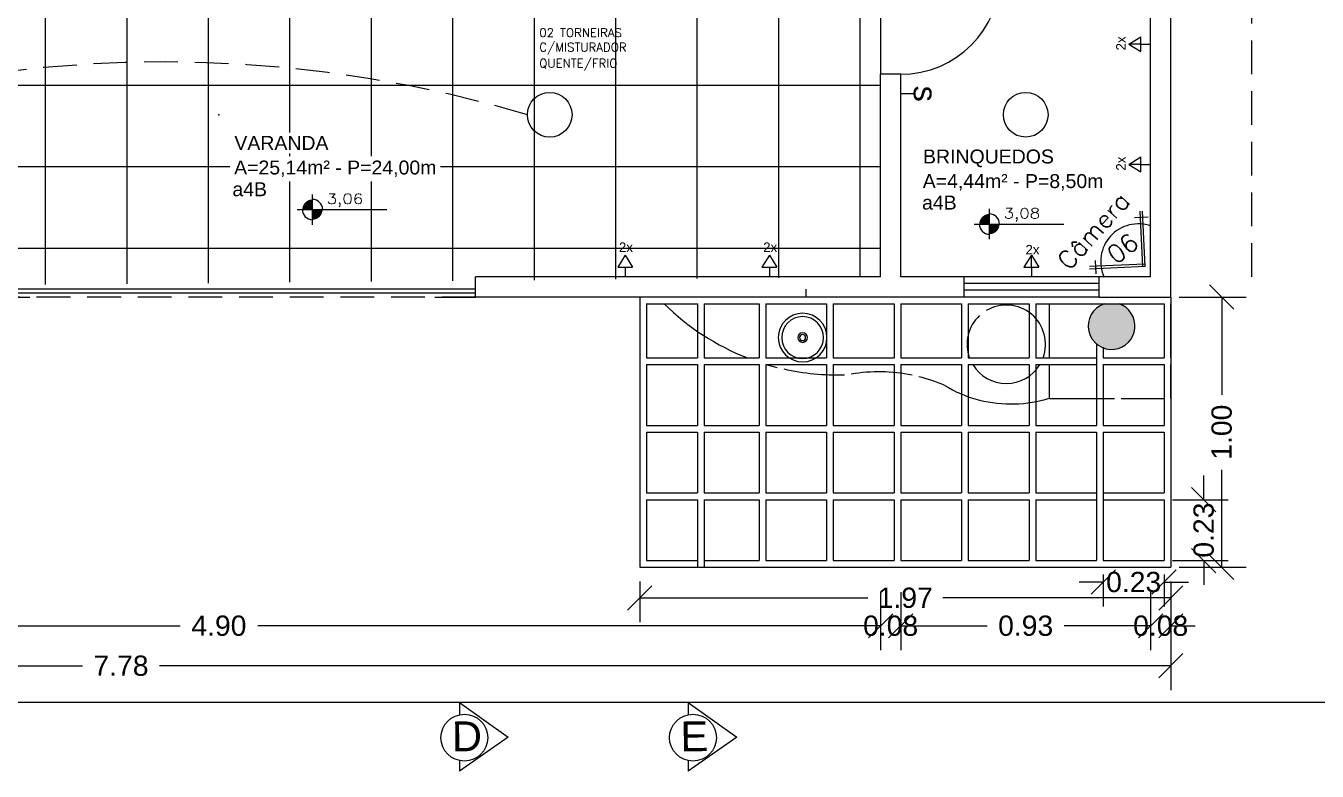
# Model space of a CAD drawing. Header units: millimetres. Extents: x 2182 to 2335, y 1488 to 1614.
# Drawn here: x 2198.5 to 2208.06, y 1504.99 to 1510.51 of the extents above; entities that cross this region are included whole.
import ezdxf

# ---------------------------------------------------------------- set-up
doc = ezdxf.new("R2010")
doc.units = ezdxf.units.MM
for name, pattern in [('DASHED', [0.75, 0.5, -0.25]), ('DOT', [0.25, 0, -0.25]), ('HIDDEN', [0.375, 0.25, -0.125])]:
    doc.linetypes.add(name, pattern=pattern)
for name, color, linetype in [('01 nivel', 33, 'Continuous'), ('contraventamentos', 7, 'Continuous'), ('default', 7, 'Continuous'), ('PAREDE', 7, 'Continuous'), ('TEXTO2', 2, 'Continuous')]:
    doc.layers.add(name, color=color, linetype=linetype)
doc.styles.add('Anotativo', font='arial.ttf')
doc.styles.add('Arial', font='arial.ttf')
doc.styles.add('Arial1', font='arial.ttf')
doc.styles.add('F60_1-50', font='romans.shx', dxfattribs={"width": 1.2, "height": 7.5})
doc.styles.add('ROMANS', font='romans')
doc.dimstyles.new('1.50', dxfattribs={"dimtxt": 0.15, "dimasz": 0.18, "dimexe": 0.18, "dimexo": 0.0625, "dimgap": 0.09, "dimtad": 0, "dimlfac": 0.5, "dimzin": 0, "dimdsep": 46, "dimtxsty": 'Anotativo', "dimblk": 'ARCHTICK', "dimcen": 0.09, "dimclrd": 1, "dimclre": 7, "dimadec": 0, "dimazin": 0, "dimtfac": 1, "dimtix": 1, "dimtofl": 0, "dimtmove": 0, "dimatfit": 3, "dimfxl": 1, "dimtolj": 1, "dimtzin": 0, "dimarcsym": 0})

# ---------------------------------------------------------------- blocks, each defined once
blk = doc.blocks.new('PGIRO80')
at = {"color": 3}
for p, q in [((-0.0371, 0.2855), (-0.0371, 0.3012)), ((-0.036, 0.3025), (-0.0252, 0.3043)), ((-0.0236, 0.2837), (-0.0236, 0.303)), ((-0.0236, 0.2978), (-0.0144, 0.2978)), ((-0.0236, 0.2933), (-0.0144, 0.2933)), ((-0.0236, 0.2888), (-0.0144, 0.2888)), ((-0.0144, 0.3023), (-0.0124, 0.3023)), ((-0.0144, 0.2843), (-0.0144, 0.3023)), ((-0.0124, -0.37), (-0.0124, 0.37)), ((-0.0124, 0.37), (0.0176, 0.37)), ((0.0176, -0.37), (0.0176, 0.37)), ((0.0176, 0.3023), (0.0196, 0.3023)), ((0.0196, 0.2843), (0.0196, 0.3023)), ((0.0196, 0.2978), (0.0289, 0.2978)), ((0.0196, 0.2933), (0.0289, 0.2933)), ((0.0196, 0.2888), (0.0289, 0.2888)), ((0.0289, 0.2837), (0.0289, 0.303)), ((0.0304, 0.3043), (0.0412, 0.3025)), ((0.0424, 0.2855), (0.0424, 0.3012)), ((-0.036, 0.2841), (-0.0252, 0.2823)), ((-0.0144, 0.2843), (-0.0124, 0.2843)), ((0.0176, 0.2843), (0.0196, 0.2843)), ((0.0304, 0.2823), (0.0412, 0.2841)), ((-0.0424, -0.37), (-0.0124, -0.37)), ((-0.0124, -0.37), (0.0176, -0.37))]:
    blk.add_line(p, q, dxfattribs=at)
for centre, start, end in [((-0.0358, 0.3012), 98.1301, 180), ((-0.025, 0.303), 0, 98.1301), ((0.0302, 0.303), 81.8699, 180), ((0.041, 0.3012), 0, 81.8699), ((-0.0358, 0.2855), 180, 261.8699), ((-0.025, 0.2837), 261.8699, 0), ((0.0302, 0.2837), 180, 278.1301), ((0.041, 0.2855), 278.1301, 0)]:
    blk.add_arc(centre, 0.0014, start, end, dxfattribs=at)
blk.add_arc((0.0176, -0.37), 0.74, 0, 90)
blk = doc.blocks.new('_ArchTick')
at = {"layer": 'contraventamentos'}
blk.add_line((-0.5, -0.5), (0.5, 0.5), dxfattribs=at)
blk = doc.blocks.new('*D525')
at = {"color": 7, "linetype": 'Continuous', "lineweight": -2, "transparency": 16777216}
for p, q in [((2204.9783, 1506.3166), (2204.9783, 1505.8882)), ((2206.8283, 1506.3166), (2206.8283, 1505.8882))]:
    blk.add_line(p, q, dxfattribs=at)
at = {"color": 1, "linetype": 'Continuous', "lineweight": -2, "transparency": 16777216}
for p, q in [((2204.9783, 1506.0682), (2205.6185, 1506.0682)), ((2206.8283, 1506.0682), (2206.1881, 1506.0682))]:
    blk.add_line(p, q, dxfattribs=at)
at = {"layer": 'Defpoints', "color": 0, "linetype": 'Continuous', "transparency": 16777216}
for p in [(2204.9783, 1506.3791), (2206.8283, 1506.3791), (2206.8283, 1506.0682)]:
    blk.add_point(p, dxfattribs=at)
at = {"color": 1, "linetype": 'Continuous', "lineweight": -2, "transparency": 16777216, "xscale": 0.18, "yscale": 0.18, "zscale": 0.18, "rotation": 180}
blk.add_blockref('_ArchTick', (2204.9783, 1506.0682), dxfattribs=at)
at = {"color": 1, "linetype": 'Continuous', "lineweight": -2, "transparency": 16777216, "xscale": 0.18, "yscale": 0.18, "zscale": 0.18}
blk.add_blockref('_ArchTick', (2206.8283, 1506.0682), dxfattribs=at)
at = {"color": 0, "linetype": 'Continuous', "transparency": 16777216, "insert": (2205.9033, 1506.0682), "char_height": 0.15, "attachment_point": 5, "style": 'Anotativo'}
blk.add_mtext('\\A1;0.93', dxfattribs=at)
blk = doc.blocks.new('*D529')
at = {"color": 7, "linetype": 'Continuous', "lineweight": -2, "transparency": 16777216}
for p, q in [((2195.0283, 1506.3166), (2195.0283, 1505.8882)), ((2204.8283, 1506.3166), (2204.8283, 1505.8882))]:
    blk.add_line(p, q, dxfattribs=at)
at = {"color": 1, "linetype": 'Continuous', "lineweight": -2, "transparency": 16777216}
for p, q in [((2195.0283, 1506.0682), (2199.6407, 1506.0682)), ((2204.8283, 1506.0682), (2200.2159, 1506.0682))]:
    blk.add_line(p, q, dxfattribs=at)
at = {"layer": 'Defpoints', "color": 0, "linetype": 'Continuous', "transparency": 16777216}
for p in [(2195.0283, 1506.3791), (2204.8283, 1506.3791), (2204.8283, 1506.0682)]:
    blk.add_point(p, dxfattribs=at)
at = {"color": 1, "linetype": 'Continuous', "lineweight": -2, "transparency": 16777216, "xscale": 0.18, "yscale": 0.18, "zscale": 0.18, "rotation": 180}
blk.add_blockref('_ArchTick', (2195.0283, 1506.0682), dxfattribs=at)
at = {"color": 1, "linetype": 'Continuous', "lineweight": -2, "transparency": 16777216, "xscale": 0.18, "yscale": 0.18, "zscale": 0.18}
blk.add_blockref('_ArchTick', (2204.8283, 1506.0682), dxfattribs=at)
at = {"color": 0, "linetype": 'Continuous', "transparency": 16777216, "insert": (2199.9283, 1506.0682), "char_height": 0.15, "attachment_point": 5, "style": 'Anotativo'}
blk.add_mtext('\\A1;4.90', dxfattribs=at)
blk = doc.blocks.new('*D530')
at = {"color": 7, "linetype": 'Continuous', "lineweight": -2, "transparency": 16777216}
for p, q in [((2204.8283, 1506.3166), (2204.8283, 1505.8882)), ((2204.9783, 1506.3166), (2204.9783, 1505.8882))]:
    blk.add_line(p, q, dxfattribs=at)
at = {"color": 1, "linetype": 'Continuous', "lineweight": -2, "transparency": 16777216}
for p, q in [((2204.8283, 1506.0682), (2204.6483, 1506.0682)), ((2204.9783, 1506.0682), (2205.1583, 1506.0682))]:
    blk.add_line(p, q, dxfattribs=at)
at = {"layer": 'Defpoints', "color": 0, "linetype": 'Continuous', "transparency": 16777216}
for p in [(2204.8283, 1506.3791), (2204.9783, 1506.3791), (2204.9783, 1506.0682)]:
    blk.add_point(p, dxfattribs=at)
at = {"color": 1, "linetype": 'Continuous', "lineweight": -2, "transparency": 16777216, "xscale": 0.18, "yscale": 0.18, "zscale": 0.18}
blk.add_blockref('_ArchTick', (2204.8283, 1506.0682), dxfattribs=at)
at = {"color": 1, "linetype": 'Continuous', "lineweight": -2, "transparency": 16777216, "xscale": 0.18, "yscale": 0.18, "zscale": 0.18, "rotation": 180}
blk.add_blockref('_ArchTick', (2204.9783, 1506.0682), dxfattribs=at)
at = {"color": 0, "linetype": 'Continuous', "transparency": 16777216, "insert": (2204.9033, 1506.0682), "char_height": 0.15, "attachment_point": 5, "style": 'Anotativo'}
blk.add_mtext('\\A1;0.08', dxfattribs=at)
blk = doc.blocks.new('*D532')
at = {"color": 7, "linetype": 'Continuous', "lineweight": -2, "transparency": 16777216}
for p, q in [((2206.8283, 1506.3166), (2206.8283, 1505.8882)), ((2206.9783, 1506.3166), (2206.9783, 1505.8882))]:
    blk.add_line(p, q, dxfattribs=at)
at = {"color": 1, "linetype": 'Continuous', "lineweight": -2, "transparency": 16777216}
for p, q in [((2206.8283, 1506.0682), (2206.6483, 1506.0682)), ((2206.9783, 1506.0682), (2207.1583, 1506.0682))]:
    blk.add_line(p, q, dxfattribs=at)
at = {"layer": 'Defpoints', "color": 0, "linetype": 'Continuous', "transparency": 16777216}
for p in [(2206.8283, 1506.3791), (2206.9783, 1506.3791), (2206.9783, 1506.0682)]:
    blk.add_point(p, dxfattribs=at)
at = {"color": 1, "linetype": 'Continuous', "lineweight": -2, "transparency": 16777216, "xscale": 0.18, "yscale": 0.18, "zscale": 0.18}
blk.add_blockref('_ArchTick', (2206.8283, 1506.0682), dxfattribs=at)
at = {"color": 1, "linetype": 'Continuous', "lineweight": -2, "transparency": 16777216, "xscale": 0.18, "yscale": 0.18, "zscale": 0.18, "rotation": 180}
blk.add_blockref('_ArchTick', (2206.9783, 1506.0682), dxfattribs=at)
at = {"color": 0, "linetype": 'Continuous', "transparency": 16777216, "insert": (2206.9033, 1506.0682), "char_height": 0.15, "attachment_point": 5, "style": 'Anotativo'}
blk.add_mtext('\\A1;0.08', dxfattribs=at)
blk = doc.blocks.new('*D533')
at = {"color": 7, "linetype": 'Continuous', "lineweight": -2, "transparency": 16777216}
for p, q in [((2191.4283, 1506.3166), (2191.4283, 1505.5921)), ((2206.9783, 1506.3166), (2206.9783, 1505.5921))]:
    blk.add_line(p, q, dxfattribs=at)
at = {"color": 1, "linetype": 'Continuous', "lineweight": -2, "transparency": 16777216}
for p, q in [((2191.4283, 1505.7721), (2198.9189, 1505.7721)), ((2206.9783, 1505.7721), (2199.4877, 1505.7721))]:
    blk.add_line(p, q, dxfattribs=at)
at = {"layer": 'Defpoints', "color": 0, "linetype": 'Continuous', "transparency": 16777216}
for p in [(2191.4283, 1506.3791), (2206.9783, 1506.3791), (2206.9783, 1505.7721)]:
    blk.add_point(p, dxfattribs=at)
at = {"color": 1, "linetype": 'Continuous', "lineweight": -2, "transparency": 16777216, "xscale": 0.18, "yscale": 0.18, "zscale": 0.18, "rotation": 180}
blk.add_blockref('_ArchTick', (2191.4283, 1505.7721), dxfattribs=at)
at = {"color": 1, "linetype": 'Continuous', "lineweight": -2, "transparency": 16777216, "xscale": 0.18, "yscale": 0.18, "zscale": 0.18}
blk.add_blockref('_ArchTick', (2206.9783, 1505.7721), dxfattribs=at)
at = {"color": 0, "linetype": 'Continuous', "transparency": 16777216, "insert": (2199.2033, 1505.7721), "char_height": 0.15, "attachment_point": 5, "style": 'Anotativo'}
blk.add_mtext('\\A1;7.78', dxfattribs=at)
blk = doc.blocks.new('L-41-S')
for radius in [0.18, 0.155, 0.0355, 0.0225]:
    blk.add_circle((0, 0), radius)
blk = doc.blocks.new('nivelplanta')
at = {"linetype": 'ByBlock'}
for p, q in [((0.05, -11.22), (0.05, 11.28)), ((-11.2, 0.03), (55.22, 0.03))]:
    blk.add_line(p, q, dxfattribs=at)
at = {"linetype": 'ByBlock', "const_width": 7.5}
for points in [[(-3.7, 0.03, -0.414214), (0.05, 3.78, -0.618034)], [(0.05, -3.72, 0.414214), (3.8, 0.03, 0.618034)]]:
    blk.add_lwpolyline(points, format="xyb", dxfattribs=at)
at = {"linetype": 'ByBlock'}
for start, end in [(180, 270), (0, 90)]:
    blk.add_arc((0.05, 0.03), 7.5, start, end, dxfattribs=at)
at = {"linetype": 'ByBlock', "style": 'F60_1-50', "width": 1.2}
blk.add_attdef('COTAPISO', (10.64, 4.28), '', height=7.5, dxfattribs=at)
blk = doc.blocks.new('*D623')
at = {"color": 7, "linetype": 'Continuous', "lineweight": -2, "transparency": 16777216}
for p, q in [((2207.0408, 1508.5017), (2207.5352, 1508.5017)), ((2207.0408, 1506.5017), (2207.5352, 1506.5017))]:
    blk.add_line(p, q, dxfattribs=at)
at = {"color": 1, "linetype": 'Continuous', "lineweight": -2, "transparency": 16777216}
for p, q in [((2207.3552, 1508.5017), (2207.3552, 1507.7792)), ((2207.3552, 1506.5017), (2207.3552, 1507.2242))]:
    blk.add_line(p, q, dxfattribs=at)
at = {"layer": 'Defpoints', "color": 0, "linetype": 'Continuous', "transparency": 16777216}
for p in [(2206.9783, 1508.5017), (2207.3552, 1508.5017), (2206.9783, 1506.5017)]:
    blk.add_point(p, dxfattribs=at)
at = {"color": 1, "linetype": 'Continuous', "lineweight": -2, "transparency": 16777216, "xscale": 0.18, "yscale": 0.18, "zscale": 0.18}
for p, rotation in [((2207.3552, 1508.5017), 90), ((2207.3552, 1506.5017), 270)]:
    blk.add_blockref('_ArchTick', p, dxfattribs=dict(at, rotation=rotation))
at = {"color": 0, "linetype": 'Continuous', "transparency": 16777216, "insert": (2207.3552, 1507.5017), "char_height": 0.15, "attachment_point": 5, "rotation": 90, "style": 'Anotativo'}
blk.add_mtext('\\A1;1.00', dxfattribs=at)
blk = doc.blocks.new('*D624')
at = {"color": 1, "linetype": 'Continuous', "lineweight": -2, "transparency": 16777216}
for p, q in [((2207.222, 1507.0017), (2207.222, 1507.1817)), ((2207.222, 1506.5517), (2207.222, 1506.3717))]:
    blk.add_line(p, q, dxfattribs=at)
at = {"color": 7, "linetype": 'Continuous', "lineweight": -2, "transparency": 16777216}
for p, q in [((2206.9908, 1507.0017), (2207.402, 1507.0017)), ((2206.9908, 1506.5517), (2207.402, 1506.5517))]:
    blk.add_line(p, q, dxfattribs=at)
at = {"layer": 'Defpoints', "color": 0, "linetype": 'Continuous', "transparency": 16777216}
for p in [(2206.9283, 1507.0017), (2206.9283, 1506.5517), (2207.222, 1506.5517)]:
    blk.add_point(p, dxfattribs=at)
at = {"color": 1, "linetype": 'Continuous', "lineweight": -2, "transparency": 16777216, "xscale": 0.18, "yscale": 0.18, "zscale": 0.18}
for p, rotation in [((2207.222, 1507.0017), 270), ((2207.222, 1506.5517), 90)]:
    blk.add_blockref('_ArchTick', p, dxfattribs=dict(at, rotation=rotation))
at = {"color": 0, "linetype": 'Continuous', "transparency": 16777216, "insert": (2207.222, 1506.7767), "char_height": 0.15, "attachment_point": 5, "rotation": 90, "style": 'Anotativo'}
blk.add_mtext('\\A1;0.23', dxfattribs=at)
blk = doc.blocks.new('*D625')
at = {"color": 7, "linetype": 'Continuous', "lineweight": -2, "transparency": 16777216}
for p, q in [((2203.045, 1506.397), (2203.045, 1506.095)), ((2206.9783, 1506.397), (2206.9783, 1506.095))]:
    blk.add_line(p, q, dxfattribs=at)
at = {"color": 1, "linetype": 'Continuous', "lineweight": -2, "transparency": 16777216}
for p, q in [((2203.045, 1506.275), (2204.7339, 1506.275)), ((2206.9783, 1506.275), (2205.2894, 1506.275))]:
    blk.add_line(p, q, dxfattribs=at)
at = {"layer": 'Defpoints', "color": 0, "linetype": 'Continuous', "transparency": 16777216}
for p in [(2203.045, 1506.4595), (2206.9783, 1506.4595), (2203.045, 1506.275)]:
    blk.add_point(p, dxfattribs=at)
at = {"color": 1, "linetype": 'Continuous', "lineweight": -2, "transparency": 16777216, "xscale": 0.18, "yscale": 0.18, "zscale": 0.18, "rotation": 180}
blk.add_blockref('_ArchTick', (2203.045, 1506.275), dxfattribs=at)
at = {"color": 1, "linetype": 'Continuous', "lineweight": -2, "transparency": 16777216, "xscale": 0.18, "yscale": 0.18, "zscale": 0.18}
blk.add_blockref('_ArchTick', (2206.9783, 1506.275), dxfattribs=at)
at = {"color": 0, "linetype": 'Continuous', "transparency": 16777216, "insert": (2205.0116, 1506.275), "char_height": 0.15, "attachment_point": 5, "style": 'Anotativo'}
blk.add_mtext('\\A1;1.97', dxfattribs=at)
blk = doc.blocks.new('*D626')
at = {"color": 7, "linetype": 'Continuous', "lineweight": -2, "transparency": 16777216}
for p, q in [((2206.4783, 1506.447), (2206.4783, 1506.2118)), ((2206.9283, 1506.447), (2206.9283, 1506.2118))]:
    blk.add_line(p, q, dxfattribs=at)
at = {"color": 1, "linetype": 'Continuous', "lineweight": -2, "transparency": 16777216}
for p, q in [((2206.4783, 1506.3918), (2206.2983, 1506.3918)), ((2206.9283, 1506.3918), (2207.1083, 1506.3918))]:
    blk.add_line(p, q, dxfattribs=at)
at = {"layer": 'Defpoints', "color": 0, "linetype": 'Continuous', "transparency": 16777216}
for p in [(2206.4783, 1506.5095), (2206.9283, 1506.5095), (2206.4783, 1506.3918)]:
    blk.add_point(p, dxfattribs=at)
at = {"color": 1, "linetype": 'Continuous', "lineweight": -2, "transparency": 16777216, "xscale": 0.18, "yscale": 0.18, "zscale": 0.18}
blk.add_blockref('_ArchTick', (2206.4783, 1506.3918), dxfattribs=at)
at = {"color": 1, "linetype": 'Continuous', "lineweight": -2, "transparency": 16777216, "xscale": 0.18, "yscale": 0.18, "zscale": 0.18, "rotation": 180}
blk.add_blockref('_ArchTick', (2206.9283, 1506.3918), dxfattribs=at)
at = {"color": 0, "linetype": 'Continuous', "transparency": 16777216, "insert": (2206.7033, 1506.3918), "char_height": 0.15, "attachment_point": 5, "style": 'Anotativo'}
blk.add_mtext('\\A1;0.23', dxfattribs=at)

msp = doc.modelspace()

# ---------------------------------------------------------------- hatches: boundary and pattern name
at = {"linetype": 'Continuous'}
h = msp.add_hatch(dxfattribs=at)
h.set_pattern_fill('ANSI37', color=8, scale=0.19, angle=45)
h.set_pattern_definition([(90, (333.9988, -114.4818), (-0.60325, 1e-16), []), (180, (333.9988, -114.4818), (-1e-16, -0.60325), [])])
h.paths.add_polyline_path([(2204.8283, 1510.1517), (2204.8283, 1510.9517), (2204.8283, 1511.0517), (2197.4783, 1511.0517), (2194.8783, 1511.0517), (2194.8783, 1511.0017), (2194.8783, 1510.0517), (2195.0283, 1510.0517), (2195.0283, 1508.5617), (2204.8282, 1508.6515)])
h.paths.add_polyline_path([(2200.002, 1509.221), (2200.311, 1509.221), (2200.311, 1509.3784), (2200.002, 1509.3784)], flags=16)
h.paths.add_polyline_path([(2200.0096, 1509.3583), (2201.5705, 1509.3583), (2201.5705, 1509.5444), (2200.0096, 1509.5444)], flags=16)
h.paths.add_polyline_path([(2200.0171, 1509.566), (2200.7659, 1509.566), (2200.7659, 1509.7208), (2200.0171, 1509.7208)], flags=16)
h = msp.add_hatch(dxfattribs=at)
h.set_pattern_fill('ANGLE', color=3, angle=90)
h.set_pattern_definition([(90, (3713.3245, -754.059), (-6.985, 4e-16), [5.08, -1.905]), (180, (3713.3245, -754.059), (-9e-16, -6.985), [5.08, -1.905])])
h.paths.add_polyline_path([(2206.7557, 1510.3744), (2206.6674, 1510.3744), (2206.7557, 1510.3191)])
h = msp.add_hatch(dxfattribs=at)
h.set_pattern_fill('ANGLE', color=3, angle=90)
h.set_pattern_definition([(90, (3713.3245, -754.9495), (-6.985, 4e-16), [5.08, -1.905]), (180, (3713.3245, -754.9495), (-9e-16, -6.985), [5.08, -1.905])])
h.paths.add_polyline_path([(2206.7557, 1509.4842), (2206.6674, 1509.4842), (2206.7557, 1509.4289)])
h = msp.add_hatch(dxfattribs=at)
h.set_pattern_fill('ANGLE', color=3, angle=360)
h.set_pattern_definition([(360, (-58.488, 2.156), (2e-15, 6.985), [5.08, -1.905]), (90, (-58.488, 2.156), (-6.985, 2e-15), [5.08, -1.905])])
h.paths.add_polyline_path([(2205.9454, 1508.7247), (2205.9454, 1508.813), (2205.8901, 1508.7247)])
h = msp.add_hatch(color=5, dxfattribs=at)
h.dxf.hatch_style = 1
h.paths.add_polyline_path([(2206.5616, 1508.1161, 0.79672), (2206.5949, 1508.4517), (2206.4847, 1508.4517, 0.905899)])

# ---------------------------------------------------------------- linework, layer by layer
at = {"color": 1, "linetype": 'HIDDEN'}
msp.add_line((2207.5783, 1508.6517), (2207.5783, 1516.9517), dxfattribs=at)
at = {"color": 6, "linetype": 'ByBlock'}
for p, q in [((2206.9783, 1508.5017), (2206.9783, 1516.3517)), ((2206.8283, 1508.6517), (2206.8283, 1511.0517)), ((2204.8282, 1508.6515), (2204.8283, 1510.1517)), ((2204.9783, 1510.1517), (2204.8283, 1510.1517)), ((2204.9783, 1508.6517), (2204.9783, 1510.1517)), ((2206.9783, 1508.6517), (2206.9783, 1509.2767)), ((2201.8282, 1508.5017), (2201.8282, 1508.6515)), ((2204.8282, 1508.6515), (2201.8282, 1508.6515)), ((2205.4454, 1508.6521), (2204.9783, 1508.6517)), ((2205.4454, 1508.5017), (2201.8282, 1508.5017))]:
    msp.add_line(p, q, dxfattribs=at)
at = {"color": 7, "linetype": 'ByBlock'}
msp.add_line((2204.8283, 1510.9517), (2204.8283, 1510.1517), dxfattribs=at)
at = {"color": 3, "linetype": 'Continuous'}
for p, q in [((2206.6674, 1510.3744), (2206.7557, 1510.4296)), ((2206.7557, 1510.3191), (2206.7557, 1510.4296)), ((2206.7557, 1510.3744), (2206.6674, 1510.3744)), ((2206.6674, 1510.3744), (2206.7557, 1510.3191)), ((2206.7557, 1510.3744), (2206.8283, 1510.3744)), ((2205.0747, 1510.006), (2204.9783, 1510.006)), ((2206.6674, 1509.4842), (2206.7557, 1509.5394)), ((2206.7557, 1509.4842), (2206.6674, 1509.4842)), ((2206.6674, 1509.4842), (2206.7557, 1509.4289)), ((2206.7557, 1509.4289), (2206.7557, 1509.5394)), ((2206.7557, 1509.4842), (2206.8283, 1509.4842)), ((2202.9372, 1508.8124), (2202.8819, 1508.7242)), ((2202.9372, 1508.8124), (2202.9925, 1508.7242)), ((2204.0055, 1508.8124), (2203.9502, 1508.7242)), ((2204.0055, 1508.8124), (2204.0608, 1508.7242)), ((2205.9454, 1508.813), (2205.8901, 1508.7247)), ((2205.9454, 1508.7247), (2205.9454, 1508.813)), ((2205.9454, 1508.813), (2206.0006, 1508.7247)), ((2202.8819, 1508.7242), (2202.9925, 1508.7242)), ((2202.9372, 1508.7242), (2202.9372, 1508.6515)), ((2203.9502, 1508.7242), (2204.0608, 1508.7242)), ((2204.0055, 1508.7242), (2204.0055, 1508.6515)), ((2205.8901, 1508.7247), (2206.0006, 1508.7247)), ((2205.9454, 1508.7247), (2205.9454, 1508.6521)), ((2205.4454, 1508.6521), (2205.4454, 1508.5021)), ((2206.4454, 1508.6521), (2206.4454, 1508.5021))]:
    msp.add_line(p, q, dxfattribs=at)
at = {"color": 3, "linetype": 'ByBlock'}
for p, q in [((2206.4454, 1508.6521), (2205.4454, 1508.6521)), ((2201.8282, 1508.5617), (2196.6783, 1508.5617)), ((2201.8282, 1508.5317), (2196.6783, 1508.5317)), ((2206.4454, 1508.6021), (2205.4454, 1508.6021)), ((2206.4454, 1508.5521), (2205.4454, 1508.5521)), ((2206.4454, 1508.5021), (2205.4454, 1508.5021))]:
    msp.add_line(p, q, dxfattribs=at)
at = {"color": 6, "linetype": 'Continuous'}
for p, q in [((2206.8283, 1508.6517), (2206.4454, 1508.6517)), ((2206.4454, 1508.5017), (2206.9783, 1508.5017))]:
    msp.add_line(p, q, dxfattribs=at)
at = {"color": 2, "linetype": 'DOT'}
msp.add_line((2204.2768, 1508.5017), (2204.2768, 1508.5617), dxfattribs=at)
at = {"color": 7, "linetype": 'HIDDEN'}
msp.add_line((2201.8282, 1508.5017), (2196.6783, 1508.5017), dxfattribs=at)
at = {"color": 2, "linetype": 'Continuous'}
for p, q in [((2198.2283, 1508.5017), (2198.5283, 1508.5017)), ((2201.5283, 1508.5017), (2201.8283, 1508.5017))]:
    msp.add_line(p, q, dxfattribs=at)
at = {"color": 7, "linetype": 'Continuous'}
for p, q in [((2203.045, 1508.5017), (2203.045, 1506.5017)), ((2203.0937, 1508.4517), (2203.4724, 1508.4517)), ((2203.095, 1508.4504), (2203.095, 1508.0517)), ((2203.4724, 1508.4517), (2203.4724, 1508.0517)), ((2203.5224, 1508.4517), (2203.9283, 1508.4517)), ((2203.5224, 1508.4517), (2203.5224, 1508.0517)), ((2203.9283, 1508.4517), (2203.9283, 1508.0517)), ((2203.9783, 1508.4517), (2204.4283, 1508.4517)), ((2203.9783, 1508.4517), (2203.9783, 1508.0517)), ((2204.4283, 1508.4517), (2204.4283, 1508.0517)), ((2204.4783, 1508.4517), (2204.9283, 1508.4517)), ((2204.4783, 1508.4517), (2204.4783, 1508.0517)), ((2204.9283, 1508.4517), (2204.9283, 1508.0517)), ((2204.9783, 1508.4517), (2205.4283, 1508.4517)), ((2204.9783, 1508.4517), (2204.9783, 1508.0517)), ((2205.4283, 1508.4517), (2205.4283, 1508.0517)), ((2205.4783, 1508.4517), (2205.9283, 1508.4517)), ((2205.4783, 1508.4517), (2205.4783, 1508.0517)), ((2205.9283, 1508.4517), (2205.9283, 1508.0517)), ((2205.9783, 1508.4517), (2206.9283, 1508.4517)), ((2205.9783, 1508.4517), (2205.9783, 1508.0517)), ((2206.845, 1508.5017), (2206.9783, 1508.5017)), ((2206.9283, 1508.4517), (2206.9283, 1508.0517)), ((2206.9783, 1508.5017), (2206.9783, 1508.0017)), ((2206.4283, 1508.1554), (2206.4283, 1508.0017)), ((2206.4783, 1508.1303), (2206.4783, 1508.0517)), ((2203.095, 1508.0517), (2203.4724, 1508.0517)), ((2203.5224, 1508.0517), (2203.9283, 1508.0517)), ((2203.9783, 1508.0517), (2204.4283, 1508.0517)), ((2204.4783, 1508.0517), (2204.9283, 1508.0517)), ((2204.9783, 1508.0517), (2205.4283, 1508.0517)), ((2205.4783, 1508.0517), (2205.9283, 1508.0517)), ((2205.9783, 1508.0517), (2206.4283, 1508.0517)), ((2206.4783, 1508.0517), (2206.9283, 1508.0517)), ((2206.9783, 1508.0517), (2206.9783, 1507.5017)), ((2203.095, 1508.0017), (2203.4724, 1508.0017)), ((2203.095, 1508.0017), (2203.095, 1507.5517)), ((2203.4724, 1508.0017), (2203.4724, 1507.5517)), ((2203.5224, 1508.0017), (2203.9283, 1508.0017)), ((2203.5224, 1508.0017), (2203.5224, 1507.5517)), ((2203.9283, 1508.0017), (2203.9283, 1507.5517)), ((2203.9783, 1508.0017), (2204.4283, 1508.0017)), ((2203.9783, 1508.0017), (2203.9783, 1507.5517)), ((2204.4283, 1508.0017), (2204.4283, 1507.5517)), ((2204.4783, 1508.0017), (2204.9283, 1508.0017)), ((2204.4783, 1508.0017), (2204.4783, 1507.5517)), ((2204.9283, 1508.0017), (2204.9283, 1507.5517)), ((2204.9783, 1508.0017), (2205.4283, 1508.0017)), ((2204.9783, 1508.0017), (2204.9783, 1507.5517)), ((2205.4283, 1508.0017), (2205.4283, 1507.5517)), ((2205.4783, 1508.0017), (2205.9283, 1508.0017)), ((2205.4783, 1508.0017), (2205.4783, 1507.5517)), ((2205.9283, 1508.0017), (2205.9283, 1507.5517)), ((2205.9783, 1508.0017), (2206.4283, 1508.0017)), ((2205.9783, 1508.0017), (2205.9783, 1507.5517)), ((2206.4283, 1508.0017), (2206.4283, 1507.5517)), ((2206.4783, 1508.0017), (2206.9283, 1508.0017)), ((2206.4783, 1508.0017), (2206.4783, 1507.5517)), ((2206.9283, 1508.0017), (2206.9283, 1507.5517)), ((2203.095, 1507.5517), (2203.4724, 1507.5517)), ((2203.095, 1507.5017), (2203.4724, 1507.5017)), ((2203.095, 1507.5017), (2203.095, 1507.0517)), ((2203.4724, 1507.5017), (2203.4724, 1507.0517)), ((2203.5224, 1507.5517), (2203.9283, 1507.5517)), ((2203.5224, 1507.5017), (2203.9283, 1507.5017)), ((2203.5224, 1507.5017), (2203.5224, 1507.0517)), ((2203.9283, 1507.5017), (2203.9283, 1507.0517)), ((2203.9783, 1507.5517), (2204.4283, 1507.5517)), ((2203.9783, 1507.5017), (2204.4283, 1507.5017)), ((2203.9783, 1507.5017), (2203.9783, 1507.0517)), ((2204.4283, 1507.5017), (2204.4283, 1507.0517)), ((2204.4783, 1507.5517), (2204.9283, 1507.5517)), ((2204.4783, 1507.5017), (2204.9283, 1507.5017)), ((2204.4783, 1507.5017), (2204.4783, 1507.0517)), ((2204.9283, 1507.5017), (2204.9283, 1507.0517)), ((2204.9783, 1507.5517), (2205.4283, 1507.5517)), ((2204.9783, 1507.5017), (2205.4283, 1507.5017)), ((2204.9783, 1507.5017), (2204.9783, 1507.0517)), ((2205.4283, 1507.5017), (2205.4283, 1507.0517)), ((2205.4783, 1507.5517), (2205.9283, 1507.5517)), ((2205.4783, 1507.5017), (2205.9283, 1507.5017)), ((2205.4783, 1507.5017), (2205.4783, 1507.0517)), ((2205.9283, 1507.5017), (2205.9283, 1507.0517)), ((2205.9783, 1507.5517), (2206.4283, 1507.5517)), ((2205.9783, 1507.5017), (2206.4283, 1507.5017)), ((2205.9783, 1507.5017), (2205.9783, 1507.0517)), ((2206.4283, 1507.5017), (2206.4283, 1506.5517)), ((2206.4783, 1507.5517), (2206.9283, 1507.5517)), ((2206.4783, 1507.5017), (2206.9283, 1507.5017)), ((2206.4783, 1507.5017), (2206.4783, 1506.5517)), ((2206.9283, 1507.5017), (2206.9283, 1507.0517)), ((2206.9783, 1507.5017), (2206.9783, 1507.0017)), ((2203.095, 1507.0517), (2203.4724, 1507.0517)), ((2203.095, 1507.0017), (2203.4724, 1507.0017)), ((2203.095, 1507.0017), (2203.095, 1506.5517)), ((2203.4724, 1507.0017), (2203.4724, 1506.5017)), ((2203.5224, 1507.0517), (2203.9283, 1507.0517)), ((2203.5224, 1507.0017), (2203.5224, 1506.5017)), ((2203.5224, 1507.0017), (2203.9283, 1507.0017)), ((2203.9283, 1507.0017), (2203.9283, 1506.5517)), ((2203.9783, 1507.0517), (2204.4283, 1507.0517)), ((2203.9783, 1507.0017), (2204.4283, 1507.0017)), ((2203.9783, 1507.0017), (2203.9783, 1506.5517)), ((2204.4283, 1507.0017), (2204.4283, 1506.5517)), ((2204.4783, 1507.0517), (2204.9283, 1507.0517)), ((2204.4783, 1507.0017), (2204.9283, 1507.0017)), ((2204.4783, 1507.0017), (2204.4783, 1506.5517)), ((2204.9283, 1507.0017), (2204.9283, 1506.5517)), ((2204.9783, 1507.0517), (2205.4283, 1507.0517)), ((2204.9783, 1507.0017), (2205.4283, 1507.0017)), ((2204.9783, 1507.0017), (2204.9783, 1506.5517)), ((2205.4283, 1507.0017), (2205.4283, 1506.5517)), ((2205.4783, 1507.0517), (2205.9283, 1507.0517)), ((2205.4783, 1507.0017), (2205.9283, 1507.0017)), ((2205.4783, 1507.0017), (2205.4783, 1506.5517)), ((2205.9283, 1507.0017), (2205.9283, 1506.5517)), ((2205.9783, 1507.0517), (2206.4283, 1507.0517)), ((2205.9783, 1507.0017), (2206.4283, 1507.0017)), ((2205.9783, 1507.0017), (2205.9783, 1506.5517)), ((2206.4783, 1507.0517), (2206.9283, 1507.0517)), ((2206.4783, 1507.0017), (2206.9283, 1507.0017)), ((2206.9283, 1507.0017), (2206.9283, 1506.5517)), ((2206.9783, 1507.0017), (2206.9783, 1506.5017)), ((2203.095, 1506.5517), (2203.4724, 1506.5517)), ((2203.5224, 1506.5517), (2203.9283, 1506.5517)), ((2203.9783, 1506.5517), (2204.4283, 1506.5517)), ((2204.4783, 1506.5517), (2204.9283, 1506.5517)), ((2204.9783, 1506.5517), (2205.4283, 1506.5517)), ((2205.4783, 1506.5517), (2205.9283, 1506.5517)), ((2205.9783, 1506.5517), (2206.4283, 1506.5517)), ((2206.4783, 1506.5517), (2206.9283, 1506.5517)), ((2203.045, 1506.5017), (2203.4724, 1506.5017)), ((2203.4724, 1506.5017), (2203.9783, 1506.5017)), ((2203.9783, 1506.5017), (2204.4783, 1506.5017)), ((2204.4783, 1506.5017), (2204.9783, 1506.5017)), ((2204.9783, 1506.5017), (2205.4783, 1506.5017)), ((2205.4783, 1506.5017), (2205.9783, 1506.5017)), ((2205.9783, 1506.5017), (2206.4783, 1506.5017)), ((2206.4783, 1506.5017), (2206.9783, 1506.5017)), ((2209.9783, 1505.5017), (2184.9783, 1505.5017))]:
    msp.add_line(p, q, dxfattribs=at)
at = {"color": 1, "linetype": 'Continuous'}
for p, q in [((2206.0783, 1508.4517), (2206.0783, 1508.0517)), ((2206.9783, 1508.0517), (2206.9783, 1508.4517)), ((2206.0783, 1508.0017), (2206.0783, 1507.7517)), ((2206.9783, 1507.7517), (2206.9783, 1508.0017)), ((2206.0783, 1507.7517), (2206.5616, 1507.7517)), ((2206.6116, 1507.7517), (2206.9283, 1507.7517))]:
    msp.add_line(p, q, dxfattribs=at)
for centre in [(2202.3783, 1509.8516), (2205.9033, 1509.8517)]:
    msp.add_circle(centre, 0.1654, dxfattribs=at)
at = {"color": 8, "linetype": 'DASHED', "ltscale": 0.5}
msp.add_arc((2199.5182, 1500.7503), 9.4924, 73.50854, 102.65868, dxfattribs=at)
at = {"color": 1, "linetype": 'Continuous'}
for centre, radius, start, end in [((2204.5066, 1509.7473), 1.821, 225.35745, 248.61681), ((2205.7597, 1508.1526), 0.2905, 339.67384, 120.64761), ((2205.7597, 1508.1526), 0.2905, 132.99206, 200.32616), ((2204.5066, 1509.7473), 1.821, 253.45978, 255.85604), ((2204.5066, 1509.7473), 1.821, 257.47288, 271.73141), ((2204.8163, 1506.722), 1.2269, 78.46509, 99.60222), ((2205.7597, 1508.1526), 0.2905, 211.29902, 328.70098), ((2204.8163, 1506.722), 1.2269, 66.77094, 76.07112), ((2205.7945, 1508.6597), 0.949, 238.61306, 255.79772), ((2205.7945, 1508.6597), 0.949, 255.79772, 287.40108)]:
    msp.add_arc(centre, radius, start, end, dxfattribs=at)
at = {"color": 9, "linetype": 'Continuous'}
for start, end in [(108.5631, 277.25675), (277.25675, 71.4369)]:
    msp.add_arc((2206.5398, 1508.2877), 0.173, start, end, dxfattribs=at)
at = {"color": 2, "linetype": 'Continuous'}
msp.add_point((2199.9283, 1509.8516), dxfattribs=at)
at = {"layer": 'default'}
for p, q in [((2201.7104, 1505.5017), (2202.0704, 1505.2447)), ((2201.7104, 1505.5017), (2201.7104, 1505.4098)), ((2203.4029, 1505.5017), (2203.4029, 1505.4098)), ((2203.4029, 1505.5017), (2203.7629, 1505.2447)), ((2202.0704, 1505.2447), (2201.7104, 1504.9922)), ((2203.7629, 1505.2447), (2203.4029, 1504.9922)), ((2201.7104, 1505.0706), (2201.7104, 1504.9922)), ((2203.4029, 1505.0706), (2203.4029, 1504.9922))]:
    msp.add_line(p, q, dxfattribs=at)
at = {"layer": 'default', "color": 5}
for centre in [(2201.7464, 1505.2402), (2203.4389, 1505.2402)]:
    msp.add_circle(centre, 0.1734, dxfattribs=at)
at = {"layer": 'PAREDE', "color": 5}
for p, q in [((2206.8097, 1509.0936), (2206.71, 1509.0881)), ((2206.7699, 1508.7268), (2206.7521, 1509.1374)), ((2206.7875, 1508.7276), (2206.7697, 1509.1381)), ((2206.7868, 1508.7451), (2206.3762, 1508.7273)), ((2206.7875, 1508.7276), (2206.3769, 1508.7097)), ((2206.4248, 1508.6737), (2206.4216, 1508.7736))]:
    msp.add_line(p, q, dxfattribs=at)
msp.add_arc((2206.7371, 1508.7656), 0.2782, 70.09836, 204.87238, dxfattribs=at)

# ---------------------------------------------------------------- block references
at = {"rotation": 270}
msp.add_blockref('PGIRO80', (2205.3483, 1510.9093), dxfattribs=at)
at = {"linetype": 'Continuous', "xscale": -1}
msp.add_blockref('L-41-S', (2204.2514, 1508.2024), dxfattribs=at)
at = {"layer": '01 nivel', "color": 7, "xscale": 0.0099999999999998, "yscale": 0.0099999999999998, "zscale": 0.0099999999999998}
for p, values in [((2200.6207, 1509.1495), {'COTAPISO': '3,06'}), ((2205.6342, 1509.0422), {'COTAPISO': '3,08'})]:
    msp.add_blockref('nivelplanta', p, dxfattribs=at).add_auto_attribs(values)

# ---------------------------------------------------------------- texts
at = {"color": 1, "ltscale": 0.3, "style": 'ROMANS'}
for s, p in [('02 TORNEIRAS', (2202.3011, 1510.4276)), ('C/MISTURADOR', (2202.3011, 1510.3198)), ('QUENTE/FRIO', (2202.3011, 1510.2007))]:
    msp.add_text(s, height=0.064, dxfattribs=at).set_placement(p)
at = {"layer": 'default', "color": 2, "style": 'Arial1'}
for s, height, rotation, p in [('2x', 0.07051, 90, (2206.6439, 1510.3281)), ('s', 0.1713, 270, (2205.0744, 1510.0674)), ('2x', 0.07051, 90, (2206.6439, 1509.4379))]:
    msp.add_text(s, height=height, rotation=rotation, dxfattribs=at).set_placement(p)
for s, height, p in [('VARANDA', 0.1032, (2200.0429, 1509.5918)), ('BRINQUEDOS', 0.1032, (2205.1431, 1509.4912)), ('A=25,14m² - P=24,00m', 0.1032, (2200.0409, 1509.4098)), ('A=4,44m² - P=8,50m', 0.1032, (2205.1411, 1509.3092)), ('a4B', 0.1032, (2200.0282, 1509.2489)), ('a4B', 0.1032, (2205.1358, 1509.15)), ('2x', 0.07051, (2202.8909, 1508.836)), ('2x', 0.07051, (2203.9592, 1508.836)), ('2x', 0.07051, (2205.9018, 1508.8176))]:
    msp.add_text(s, height=height, dxfattribs=at).set_placement(p)
at = {"layer": 'default', "color": 5, "style": 'Arial'}
for s, p in [('D', (2201.6551, 1505.1384)), ('E', (2203.3476, 1505.1384))]:
    msp.add_text(s, height=0.2211, rotation=0.67057, dxfattribs=at).set_placement(p)
at = {"layer": 'TEXTO2', "style": 'ROMANS'}
for s, rotation, p in [('Câmera ', 48.09459, (2206.2256, 1508.6917)), ('06', 37.7202, (2206.5718, 1508.7397))]:
    msp.add_text(s, height=0.13419, rotation=rotation, dxfattribs=at).set_placement(p)

# ---------------------------------------------------------------- dimensions: what is measured, and where the dimension line sits
at = {"color": 3, "linetype": 'Continuous'}
for base, p1, p2, picture, middle in [((2207.3552, 1508.5017), (2206.9783, 1506.5017), (2206.9783, 1508.5017), '*D623', (2207.3552, 1507.5017)), ((2207.2219517928, 1506.5516730679), (2206.9283053662, 1507.0016730679), (2206.9283053662, 1506.5516730679), '*D624', (2207.2219517928, 1506.7766730679))]:
    dim = msp.add_linear_dim(base=base, p1=p1, p2=p2, angle=90, dimstyle='1.50', dxfattribs=at)
    dim.commit()
    dim.dimension.update_dxf_attribs({"geometry": picture, "text_midpoint": middle})
for base, p1, p2, picture, middle in [((2206.4783053662, 1506.3918263575), (2206.9283053662, 1506.5095484674), (2206.4783053662, 1506.5095484674), '*D626', (2206.7033053662, 1506.3918263575)), ((2203.045, 1506.275), (2206.9783, 1506.4595), (2203.045, 1506.4595), '*D625', (2205.0116, 1506.275)), ((2206.9783053662, 1505.7720729242), (2191.4283053661, 1506.3791431999), (2206.9783053662, 1506.3791431999), '*D533', (2199.2033053662, 1505.7720729242)), ((2204.8283, 1506.0682), (2195.0283, 1506.3791), (2204.8283, 1506.3791), '*D529', (2199.9283, 1506.0682)), ((2204.9783053662, 1506.0681515907), (2204.8283053662, 1506.3791431999), (2204.9783053662, 1506.3791431999), '*D530', (2204.9033053662, 1506.0681515907)), ((2206.8283053661, 1506.0681515907), (2204.9783053662, 1506.3791431999), (2206.8283053661, 1506.3791431999), '*D525', (2205.9033053662, 1506.0681515907)), ((2206.9783053662, 1506.0681515907), (2206.8283053661, 1506.3791431999), (2206.9783053662, 1506.3791431999), '*D532', (2206.9033053662, 1506.0681515907))]:
    dim = msp.add_linear_dim(base=base, p1=p1, p2=p2, dimstyle='1.50', dxfattribs=at)
    dim.commit()
    dim.dimension.update_dxf_attribs({"geometry": picture, "text_midpoint": middle})

doc.saveas('drawing.dxf')
